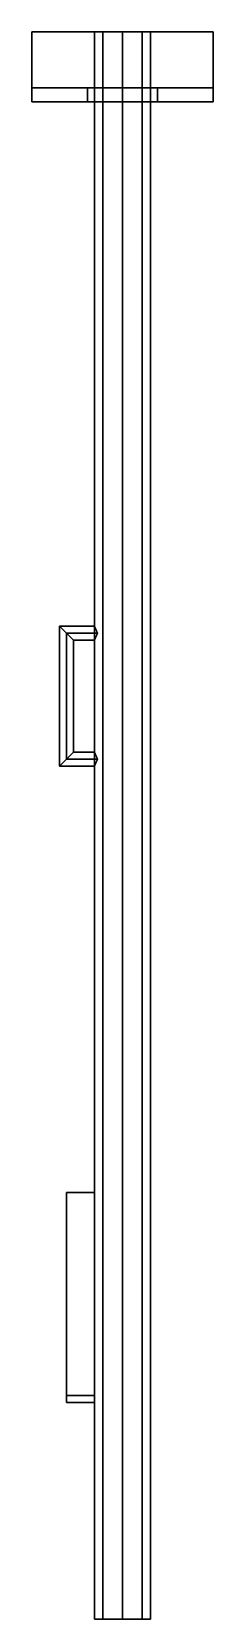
# Model space of a CAD drawing. Extents: x -0.13 to 0.13, y 0 to 2.27.
import ezdxf

# ---------------------------------------------------------------- set-up
doc = ezdxf.new("R2010")
doc.units = 0
doc.layers.add('SUPPORTS', color=6, linetype='CONTINUOUS')

msp = doc.modelspace()

# ---------------------------------------------------------------- linework, layer by layer
at = {"layer": 'SUPPORTS'}
for points in [[(-0.13, 2.27, -0.06), (-0.13, 2.19, -0.06), (-0.13, 2.17, -0.04), (-0.13, 2.27, -0.04)], [(0.13, 2.27, -0.04), (0.13, 2.27, -0.06), (-0.13, 2.27, -0.06), (-0.13, 2.27, -0.04)], [(0.13, 2.27, -0.06), (0.13, 2.19, -0.06), (-0.13, 2.19, -0.06), (-0.13, 2.27, -0.06)], [(-0.13, 2.27, -0.04), (-0.13, 2.17, -0.04), (0.13, 2.17, -0.04), (0.13, 2.27, -0.04)], [(-0.0283, 2.27, 0.0283), (-0.04, 2.27), (-0.04, 0), (-0.0283, 0, 0.0283)], [(-0.04, 2.27), (-0.0283, 2.27, -0.0283), (-0.0283, 0, -0.0283), (-0.04, 0)], [(-0.04, 2.27), (-0.0283, 2.27, 0.0283), (0, 2.27, 0.04), (0.0283, 2.27, 0.0283)], [(-0.0283, 2.27, -0.0283), (-0.04, 2.27), (0.0283, 2.27, 0.0283), (0.04, 2.27)], [(-0.0283, 2.27, -0.0283), (0, 2.27, -0.04), (0, 0, -0.04), (-0.0283, 0, -0.0283)], [(0, 2.27, 0.04), (-0.0283, 2.27, 0.0283), (-0.0283, 0, 0.0283), (0, 0, 0.04)], [(0, 2.27, -0.04), (-0.0283, 2.27, -0.0283), (0.04, 2.27), (0.0283, 2.27, -0.0283)], [(0, 2.27, -0.04), (0.0283, 2.27, -0.0283), (0.0283, 0, -0.0283), (0, 0, -0.04)], [(0.0283, 2.27, 0.0283), (0, 2.27, 0.04), (0, 0, 0.04), (0.0283, 0, 0.0283)], [(0.04, 2.27), (0.0283, 2.27, 0.0283), (0.0283, 0, 0.0283), (0.04, 0)], [(0.0283, 2.27, -0.0283), (0.04, 2.27), (0.04, 0), (0.0283, 0, -0.0283)], [(0.13, 2.17, -0.04), (0.13, 2.19, -0.06), (0.13, 2.27, -0.06), (0.13, 2.27, -0.04)], [(-0.05, 2.17, -0.21), (-0.13, 2.17, -0.16), (-0.13, 2.19, -0.16), (-0.05, 2.19, -0.21)], [(-0.05, 2.19, -0.21), (-0.13, 2.19, -0.16), (0.13, 2.19, -0.16), (0.05, 2.19, -0.21)], [(-0.13, 2.17, -0.16), (-0.13, 2.17, -0.04), (-0.13, 2.19, -0.06), (-0.13, 2.19, -0.16)], [(-0.13, 2.19, -0.16), (-0.13, 2.19, -0.06), (0.13, 2.19, -0.06), (0.13, 2.19, -0.16)], [(0.05, 2.19, -0.21), (0.05, 2.17, -0.21), (-0.05, 2.17, -0.21), (-0.05, 2.19, -0.21)], [(0.13, 2.19, -0.16), (0.13, 2.17, -0.16), (0.05, 2.17, -0.21), (0.05, 2.19, -0.21)], [(0.13, 2.19, -0.06), (0.13, 2.17, -0.04), (0.13, 2.17, -0.16), (0.13, 2.19, -0.16)], [(0.05, 2.17, -0.21), (0.13, 2.17, -0.16), (-0.13, 2.17, -0.16), (-0.05, 2.17, -0.21)], [(0.13, 2.17, -0.16), (0.13, 2.17, -0.04), (-0.13, 2.17, -0.04), (-0.13, 2.17, -0.16)], [(-0.09, 1.42), (-0.08, 1.41, -0.01), (-0.08, 1.23, -0.01), (-0.09, 1.22)], [(-0.08, 1.41, 0.01), (-0.09, 1.42), (-0.09, 1.22), (-0.08, 1.23, 0.01)], [(-0.04, 1.42), (-0.0359, 1.41, -0.01), (-0.08, 1.41, -0.01), (-0.09, 1.42)], [(-0.0359, 1.41, 0.01), (-0.04, 1.42), (-0.09, 1.42), (-0.08, 1.41, 0.01)], [(-0.08, 1.41, -0.01), (-0.07, 1.4), (-0.07, 1.24), (-0.08, 1.23, -0.01)], [(-0.07, 1.4), (-0.08, 1.41, 0.01), (-0.08, 1.23, 0.01), (-0.07, 1.24)], [(-0.0359, 1.41, -0.01), (-0.04, 1.4), (-0.07, 1.4), (-0.08, 1.41, -0.01)], [(-0.04, 1.4), (-0.0359, 1.41, 0.01), (-0.08, 1.41, 0.01), (-0.07, 1.4)], [(-0.04, 1.22), (-0.0359, 1.23, 0.01), (-0.08, 1.23, 0.01), (-0.09, 1.22)], [(-0.0359, 1.23, -0.01), (-0.04, 1.22), (-0.09, 1.22), (-0.08, 1.23, -0.01)], [(-0.0359, 1.23, 0.01), (-0.04, 1.24), (-0.07, 1.24), (-0.08, 1.23, 0.01)], [(-0.04, 1.24), (-0.0359, 1.23, -0.01), (-0.08, 1.23, -0.01), (-0.07, 1.24)], [(-0.08, 0.32, 0.03), (-0.08, 0.61), (-0.04, 0.61), (-0.04, 0.32, 0.03)], [(-0.08, 0.32, 0.04), (-0.08, 0.61, 0.01), (-0.08, 0.61), (-0.08, 0.32, 0.03)], [(-0.04, 0.32, 0.04), (-0.04, 0.61, 0.01), (-0.08, 0.61, 0.01), (-0.08, 0.32, 0.04)], [(-0.08, 0.32, -0.04), (-0.08, 0.61, -0.01), (-0.04, 0.61, -0.01), (-0.04, 0.32, -0.04)], [(-0.04, 0.61), (-0.04, 0.61, -0.01), (-0.08, 0.61, -0.01), (-0.08, 0.61)], [(-0.08, 0.61), (-0.08, 0.61, -0.01), (-0.08, 0.32, -0.04), (-0.08, 0.32, -0.03)], [(-0.04, 0.32, -0.03), (-0.04, 0.61), (-0.08, 0.61), (-0.08, 0.32, -0.03)], [(-0.08, 0.61), (-0.08, 0.61, 0.01), (-0.04, 0.61, 0.01), (-0.04, 0.61)], [(-0.04, 0.61), (-0.04, 0.61, 0.01), (-0.04, 0.32, 0.04), (-0.04, 0.32, 0.03)], [(-0.04, 0.32, -0.04), (-0.04, 0.61, -0.01), (-0.04, 0.61), (-0.04, 0.32, -0.03)], [(-0.08, 0.32, -0.04), (-0.08, 0.31, -0.04), (-0.08, 0.31, 0.04), (-0.08, 0.32, 0.04)], [(-0.04, 0.32, 0.03), (-0.04, 0.32, -0.03), (-0.08, 0.32, -0.03), (-0.08, 0.32, 0.03)], [(-0.08, 0.32, 0.04), (-0.08, 0.31, 0.04), (-0.04, 0.31, 0.04), (-0.04, 0.32, 0.04)], [(-0.04, 0.32, -0.04), (-0.04, 0.31, -0.04), (-0.08, 0.31, -0.04), (-0.08, 0.32, -0.04)], [(-0.04, 0.31, 0.04), (-0.04, 0.31, -0.04), (-0.04, 0.32, -0.04), (-0.04, 0.32, 0.04)], [(-0.08, 0.31, 0.04), (-0.08, 0.31, -0.04), (-0.04, 0.31, -0.04), (-0.04, 0.31, 0.04)]]:
    msp.add_3dface(points, dxfattribs=at)

doc.saveas('drawing.dxf')
